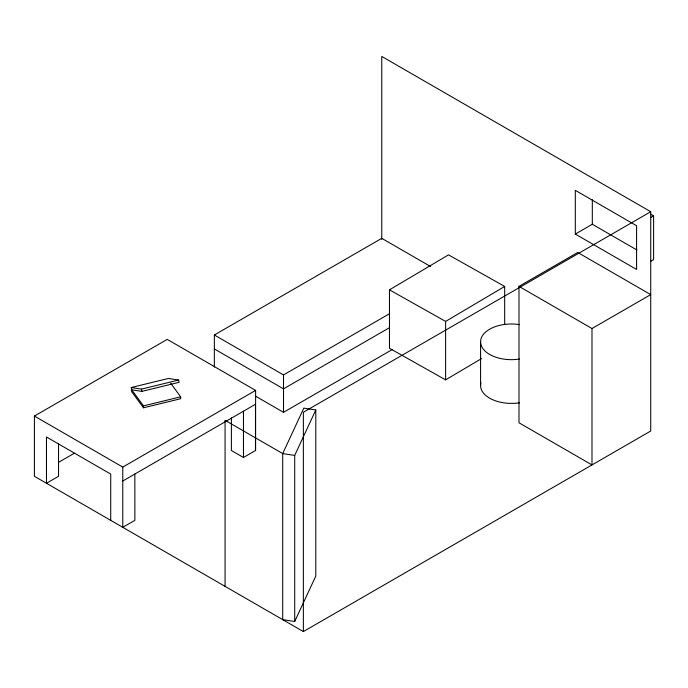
<?xml version="1.0" encoding="UTF-8"?>
<svg xmlns="http://www.w3.org/2000/svg" width="688" height="688" viewBox="0 0 688 688"><rect width="100%" height="100%" fill="white"/><g stroke="black" fill="none" stroke-linecap="round" stroke-linejoin="round"><path stroke-width="1.03" d="M294.705 621.496L294.705 455.439L315.801 409.988L303.804 408.13L282.708 453.581L282.708 619.647L294.705 621.496L315.801 576.045L315.801 409.988M481.609 358.551L445.618 379.862L389.468 348.266L389.468 289.829L448.533 254.852L504.674 286.449L504.674 324.693M445.618 379.862L445.618 321.425L504.674 286.449M381.763 239.364L381.763 56.433L650.728 211.715L650.728 431.015L303.365 631.567L34.4 476.285L34.4 416.068L167.236 339.382L255.609 390.406L255.609 450.614M214.346 367.057L214.346 334.996L381.763 238.34L430.636 266.557M58.549 462.345L74.338 453.229M34.4 416.068L122.774 467.092L255.609 390.406M214.346 334.996L283.508 374.926L389.537 313.711M122.774 481.032L255.48 404.269L255.48 450.537L243.466 457.477L231.392 450.502L231.392 417.9M389.537 327.651L283.508 388.866L214.346 348.936M575.306 234.075L636.581 269.455L636.581 225.724L575.306 190.344L575.306 234.075L592.316 224.254L636.89 249.985M255.85 396.348L283.508 412.318L392.332 349.495M518.993 286.38L577.722 252.47L650.728 294.619L591.99 328.529L518.993 286.38L518.993 422.776L591.99 464.925L591.99 328.529M650.728 211.715L303.365 412.267L303.365 631.567M650.917 217.451L653.6 215.903L653.6 259.634L650.917 261.182M131.236 387.525L168.422 378.46L178.622 380.043L179.078 382.313L141.891 391.377L131.692 389.795L131.236 387.525L141.444 389.116L178.622 380.043M143.474 405.894L180.66 396.83L180.66 398.73L143.474 407.795L131.692 391.696L131.692 389.795L143.474 405.894L143.474 407.795M294.705 455.439L282.708 453.581L225.071 420.308L225.071 586.365M389.468 289.829L445.618 321.425M650.814 214.295L653.6 215.903M170.736 383.268L180.66 396.83M141.444 389.116L141.891 391.377M592.316 199.718L592.316 224.254M519.474 324.59A30.908 17.845 0 0 0 480.577 341.824L480.577 385.555M283.508 374.926L283.508 412.318M243.466 411.2L243.466 457.477M134.848 474.066L134.874 520.352L122.774 527.309L122.774 467.092M110.725 520.352L110.725 474.084L46.474 436.983L46.474 483.251L58.549 476.285L58.549 443.683M519.474 402.79A30.908 17.845 0 0 1 480.955 382.76M519.474 359.059A30.908 17.845 0 0 1 480.577 341.824"/></g></svg>
